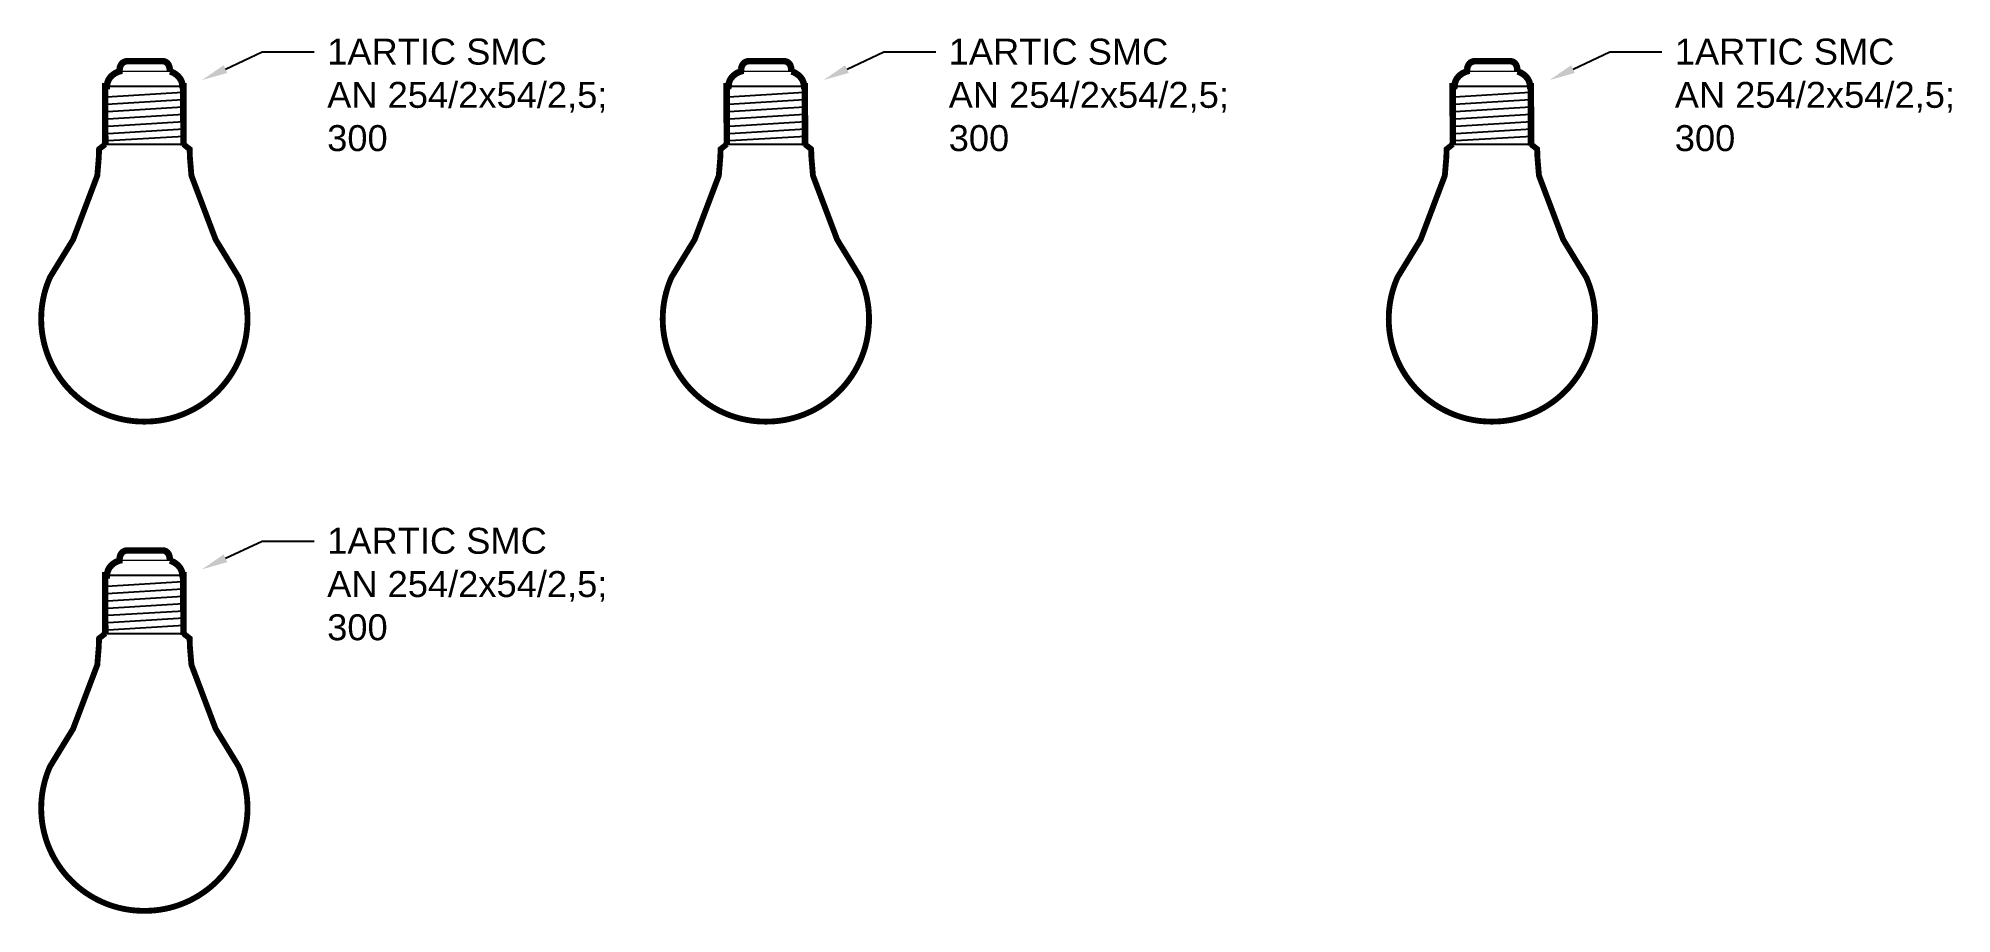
# Model space of a CAD drawing. Header units: millimetres. Extents: x 42 to 483, y 8 to 434.
# Drawn here: x 188 to 482.8, y 299.4 to 434.4 of the extents above; entities outside this region: 1.
import ezdxf
from ezdxf import colors
from ezdxf.entities.mleader import LeaderData, LeaderLine
from ezdxf.math import Vec2, Vec3

# ---------------------------------------------------------------- set-up
doc = ezdxf.new("R2010")
doc.units = ezdxf.units.MM
doc.styles.get("Standard").update_dxf_attribs({"font": 'arial.ttf'})

# ---------------------------------------------------------------- blocks, each defined once
blk = doc.blocks.new('LED')
at = {"lineweight": 9}
blk.add_line((7.75, -3.14), (-7.77, -3.14), dxfattribs=at)
for p, q in [((-11.62, -7.67), (11.67, -7.67)), ((-11.62, -11.01), (11.67, -9.59)), ((-11.62, -13.26), (11.67, -11.84)), ((-11.48, -15.51), (11.81, -14.08)), ((-11.35, -17.75), (11.94, -16.33)), ((-11.21, -20), (12.08, -18.57)), ((-11.21, -22.25), (12.08, -20.82)), ((-11.21, -24.5), (12.08, -23.08)), ((-12.14, -25.61), (11.95, -25.61))]:
    blk.add_line(p, q)
for points, const_width in [([(5.34, 0), (5.44, 0.01), (5.72, 0), (6.11, -0.07), (6.55, -0.26), (7, -0.61), (7.2, -0.86), (7.39, -1.17), (7.54, -1.55), (7.66, -2), (7.74, -2.52), (7.77, -3.13), (7.74, -2.52), (7.66, -2), (7.54, -1.55), (7.39, -1.17), (7.2, -0.86), (7, -0.61), (6.55, -0.26), (6.11, -0.07), (5.72, 0), (5.44, 0.01), (5.34, 0), (-5.34, 0), (-5.39, 0), (-5.55, -0.01), (-5.78, -0.04), (-6.07, -0.12), (-6.39, -0.25), (-6.72, -0.45), (-7.04, -0.75), (-7.32, -1.14), (-7.56, -1.66), (-7.71, -2.32), (-7.77, -3.13), (-7.81, -3.14), (-7.93, -3.18), (-8.11, -3.24), (-8.35, -3.34), (-8.95, -3.62), (-9.64, -4.06), (-10.34, -4.66), (-10.96, -5.45), (-11.21, -5.92), (-11.41, -6.45), (-11.55, -7.03), (-11.62, -7.67), (-12.18, -7.67), (-12.14, -25.99)], 2), ([(-5.34, 0), (-5.39, 0), (-5.55, -0.01), (-5.78, -0.04), (-6.07, -0.12), (-6.39, -0.25), (-6.72, -0.45), (-7.04, -0.75), (-7.32, -1.14), (-7.56, -1.66), (-7.71, -2.32), (-7.77, -3.13)], 1), ([(11.95, -26.07), (11.92, -7.67), (11.67, -7.67), (11.59, -7.03), (11.44, -6.45), (11.23, -5.92), (10.97, -5.45), (10.35, -4.66), (9.64, -4.06), (8.95, -3.62), (8.35, -3.34), (7.93, -3.18), (7.81, -3.14), (7.77, -3.13)], 2), ([(-0.1, -111.14), (-0.21, -111.14), (-1.03, -111.13), (-1.84, -111.1), (-2.65, -111.05), (-3.45, -110.98), (-4.24, -110.89), (-5.03, -110.78), (-5.82, -110.65), (-6.59, -110.5), (-7.36, -110.33), (-8.13, -110.15), (-8.88, -109.94), (-9.63, -109.72), (-10.37, -109.48), (-11.1, -109.22), (-11.82, -108.95), (-12.54, -108.65), (-13.24, -108.34), (-13.94, -108.02), (-14.63, -107.68), (-15.31, -107.32), (-15.97, -106.95), (-16.63, -106.56), (-17.28, -106.15), (-17.92, -105.73), (-18.54, -105.3), (-19.16, -104.85), (-19.76, -104.39), (-20.36, -103.91), (-20.94, -103.42), (-21.51, -102.91), (-22.06, -102.4), (-22.61, -101.87), (-23.14, -101.32), (-23.65, -100.77), (-24.16, -100.2), (-24.65, -99.62), (-25.13, -99.02), (-25.59, -98.42), (-26.04, -97.8), (-26.47, -97.18), (-26.89, -96.54), (-27.3, -95.89), (-27.69, -95.23), (-28.06, -94.57), (-28.42, -93.89), (-28.76, -93.2), (-29.08, -92.5), (-29.39, -91.8), (-29.69, -91.08), (-29.96, -90.36), (-30.22, -89.63), (-30.46, -88.89), (-30.68, -88.14), (-30.89, -87.39), (-31.07, -86.62), (-31.24, -85.85), (-31.39, -85.08), (-31.52, -84.29), (-31.63, -83.5), (-31.72, -82.71), (-31.79, -81.91), (-31.84, -81.1), (-31.87, -80.29), (-31.88, -79.47), (-31.86, -78.23), (-31.79, -77), (-31.67, -75.79), (-31.51, -74.59), (-31.3, -73.4), (-31.05, -72.23), (-30.76, -71.08), (-30.42, -69.94), (-30.05, -68.82), (-29.63, -67.72), (-29.18, -66.64), (-22.06, -55.02), (-14.6, -35.28), (-14.14, -29.71), (-14.05, -27.11), (-12.14, -25.61)], 1.8), ([(-0.1, -111.14), (0.01, -111.14), (0.83, -111.13), (1.64, -111.1), (2.45, -111.05), (3.25, -110.98), (4.05, -110.89), (4.84, -110.78), (5.62, -110.65), (6.4, -110.5), (7.17, -110.33), (7.93, -110.15), (8.68, -109.94), (9.43, -109.72), (10.17, -109.48), (10.9, -109.22), (11.63, -108.95), (12.34, -108.65), (13.05, -108.34), (13.75, -108.02), (14.43, -107.68), (15.11, -107.32), (15.78, -106.95), (16.44, -106.56), (17.08, -106.15), (17.72, -105.73), (18.35, -105.3), (18.96, -104.85), (19.57, -104.39), (20.16, -103.91), (20.74, -103.42), (21.31, -102.91), (21.87, -102.4), (22.41, -101.87), (22.94, -101.32), (23.46, -100.77), (23.96, -100.2), (24.45, -99.62), (24.93, -99.02), (25.39, -98.42), (25.84, -97.8), (26.28, -97.18), (26.7, -96.54), (27.1, -95.89), (27.49, -95.23), (27.86, -94.57), (28.22, -93.89), (28.56, -93.2), (28.89, -92.5), (29.2, -91.8), (29.49, -91.08), (29.76, -90.36), (30.02, -89.63), (30.26, -88.89), (30.49, -88.14), (30.69, -87.39), (30.88, -86.62), (31.04, -85.85), (31.19, -85.08), (31.32, -84.29), (31.43, -83.5), (31.52, -82.71), (31.59, -81.91), (31.65, -81.1), (31.68, -80.29), (31.69, -79.47), (31.66, -78.23), (31.59, -77), (31.48, -75.79), (31.31, -74.59), (31.11, -73.4), (30.86, -72.23), (30.56, -71.08), (30.23, -69.94), (29.85, -68.82), (29.44, -67.72), (28.98, -66.64), (21.87, -55.02), (14.41, -35.28), (13.94, -29.71), (13.86, -27.11), (11.95, -25.61)], 1.8)]:
    blk.add_lwpolyline(points, dxfattribs=dict(const_width=const_width))
at = {"color": 7, "lineweight": 20}
blk.add_open_spline([(-9.78, -25.61), (-9.78, -25.61), (9.36, -25.61), (9.36, -25.61)], degree=3, dxfattribs=at)
blk = doc.blocks.new('TEST')
for tag, p in [('REMARK', (0, 30)), ('NUM_POWER', (0, 20)), ('MARK', (0, 10)), ('NUM', (0, 0))]:
    blk.add_attdef(tag, p, '', height=2.5)

msp = doc.modelspace()

# ---------------------------------------------------------------- block references
at = {"color": 1, "xscale": 0.5, "yscale": 0.5, "zscale": 0.5}
for p in [(204.41, 430.88), (300.17, 430.88), (412.03, 430.88), (204.41, 355.44)]:
    msp.add_blockref('LED', p, dxfattribs=at)
msp.add_blockref('TEST', (42.02, 7.74)).add_auto_attribs({'NUM': '0', 'MARK': 'NONE', 'NUM_POWER': 'NUM_POWER', 'REMARK': 'REMARK'})

# ---------------------------------------------------------------- leaders
ml = msp.add_multileader_mtext('Standard')
ml.set_content('1ARTIC SMC\\PAN 254/2х54/2,5;\\P300', color=256)
ml.set_leader_properties()
ml.build(insert=Vec2(0, 0))
ctx = ml.context
ctx.base_point, ctx.plane_origin = Vec3(230.53, 432.33), Vec3(213.24, 427.97)
notes = []
notes.append((ctx, [(0, (1, 1, 0), (222.53, 432.33), (1, 0), 8, [(0, [(213.24, 427.97)], 256, [])])]))
ctx.mtext.insert, ctx.mtext.flow_direction = Vec3(232.53, 434.36), 5
ml = msp.add_multileader_mtext('Standard')
ml.set_content('1ARTIC SMC\\PAN 254/2х54/2,5;\\P300', color=256)
ml.set_leader_properties()
ml.build(insert=Vec2(0, 0))
ctx = ml.context
ctx.base_point, ctx.plane_origin = Vec3(326.29, 432.33), Vec3(309, 427.97)
notes.append((ctx, [(0, (1, 1, 0), (318.29, 432.33), (1, 0), 8, [(0, [(309, 427.97)], 256, [])])]))
ctx.mtext.insert, ctx.mtext.flow_direction = Vec3(328.29, 434.36), 5
ml = msp.add_multileader_mtext('Standard')
ml.set_content('1ARTIC SMC\\PAN 254/2х54/2,5;\\P300', color=256)
ml.set_leader_properties()
ml.build(insert=Vec2(0, 0))
ctx = ml.context
ctx.base_point, ctx.plane_origin = Vec3(438.16, 432.33), Vec3(420.86, 427.97)
notes.append((ctx, [(0, (1, 1, 0), (430.16, 432.33), (1, 0), 8, [(0, [(420.86, 427.97)], 256, [])])]))
ctx.mtext.insert, ctx.mtext.flow_direction = Vec3(440.16, 434.36), 5
ml = msp.add_multileader_mtext('Standard')
ml.set_content('1ARTIC SMC\\PAN 254/2х54/2,5;\\P300', color=256)
ml.set_leader_properties()
ml.build(insert=Vec2(0, 0))
ctx = ml.context
ctx.base_point, ctx.plane_origin = Vec3(230.53, 356.89), Vec3(213.24, 352.53)
notes.append((ctx, [(0, (1, 1, 0), (222.53, 356.89), (1, 0), 8, [(0, [(213.24, 352.53)], 256, [])])]))
ctx.mtext.insert, ctx.mtext.flow_direction = Vec3(232.53, 358.93), 5
for ctx, leaders in notes:
    for number, flags, end, landing, length, lines in leaders:
        leader = LeaderData()
        leader.index, (leader.has_last_leader_line, leader.has_dogleg_vector, leader.attachment_direction) = number, flags
        leader.last_leader_point, leader.dogleg_vector, leader.dogleg_length = Vec3(end), Vec3(landing), length
        for number, points, colour, breaks in lines:
            line = LeaderLine()
            line.index, line.vertices, line.color, line.breaks = number, Vec3.list(points), colors.encode_raw_color(colour), breaks
            leader.lines.append(line)
        ctx.leaders.append(leader)

doc.saveas('drawing.dxf')
